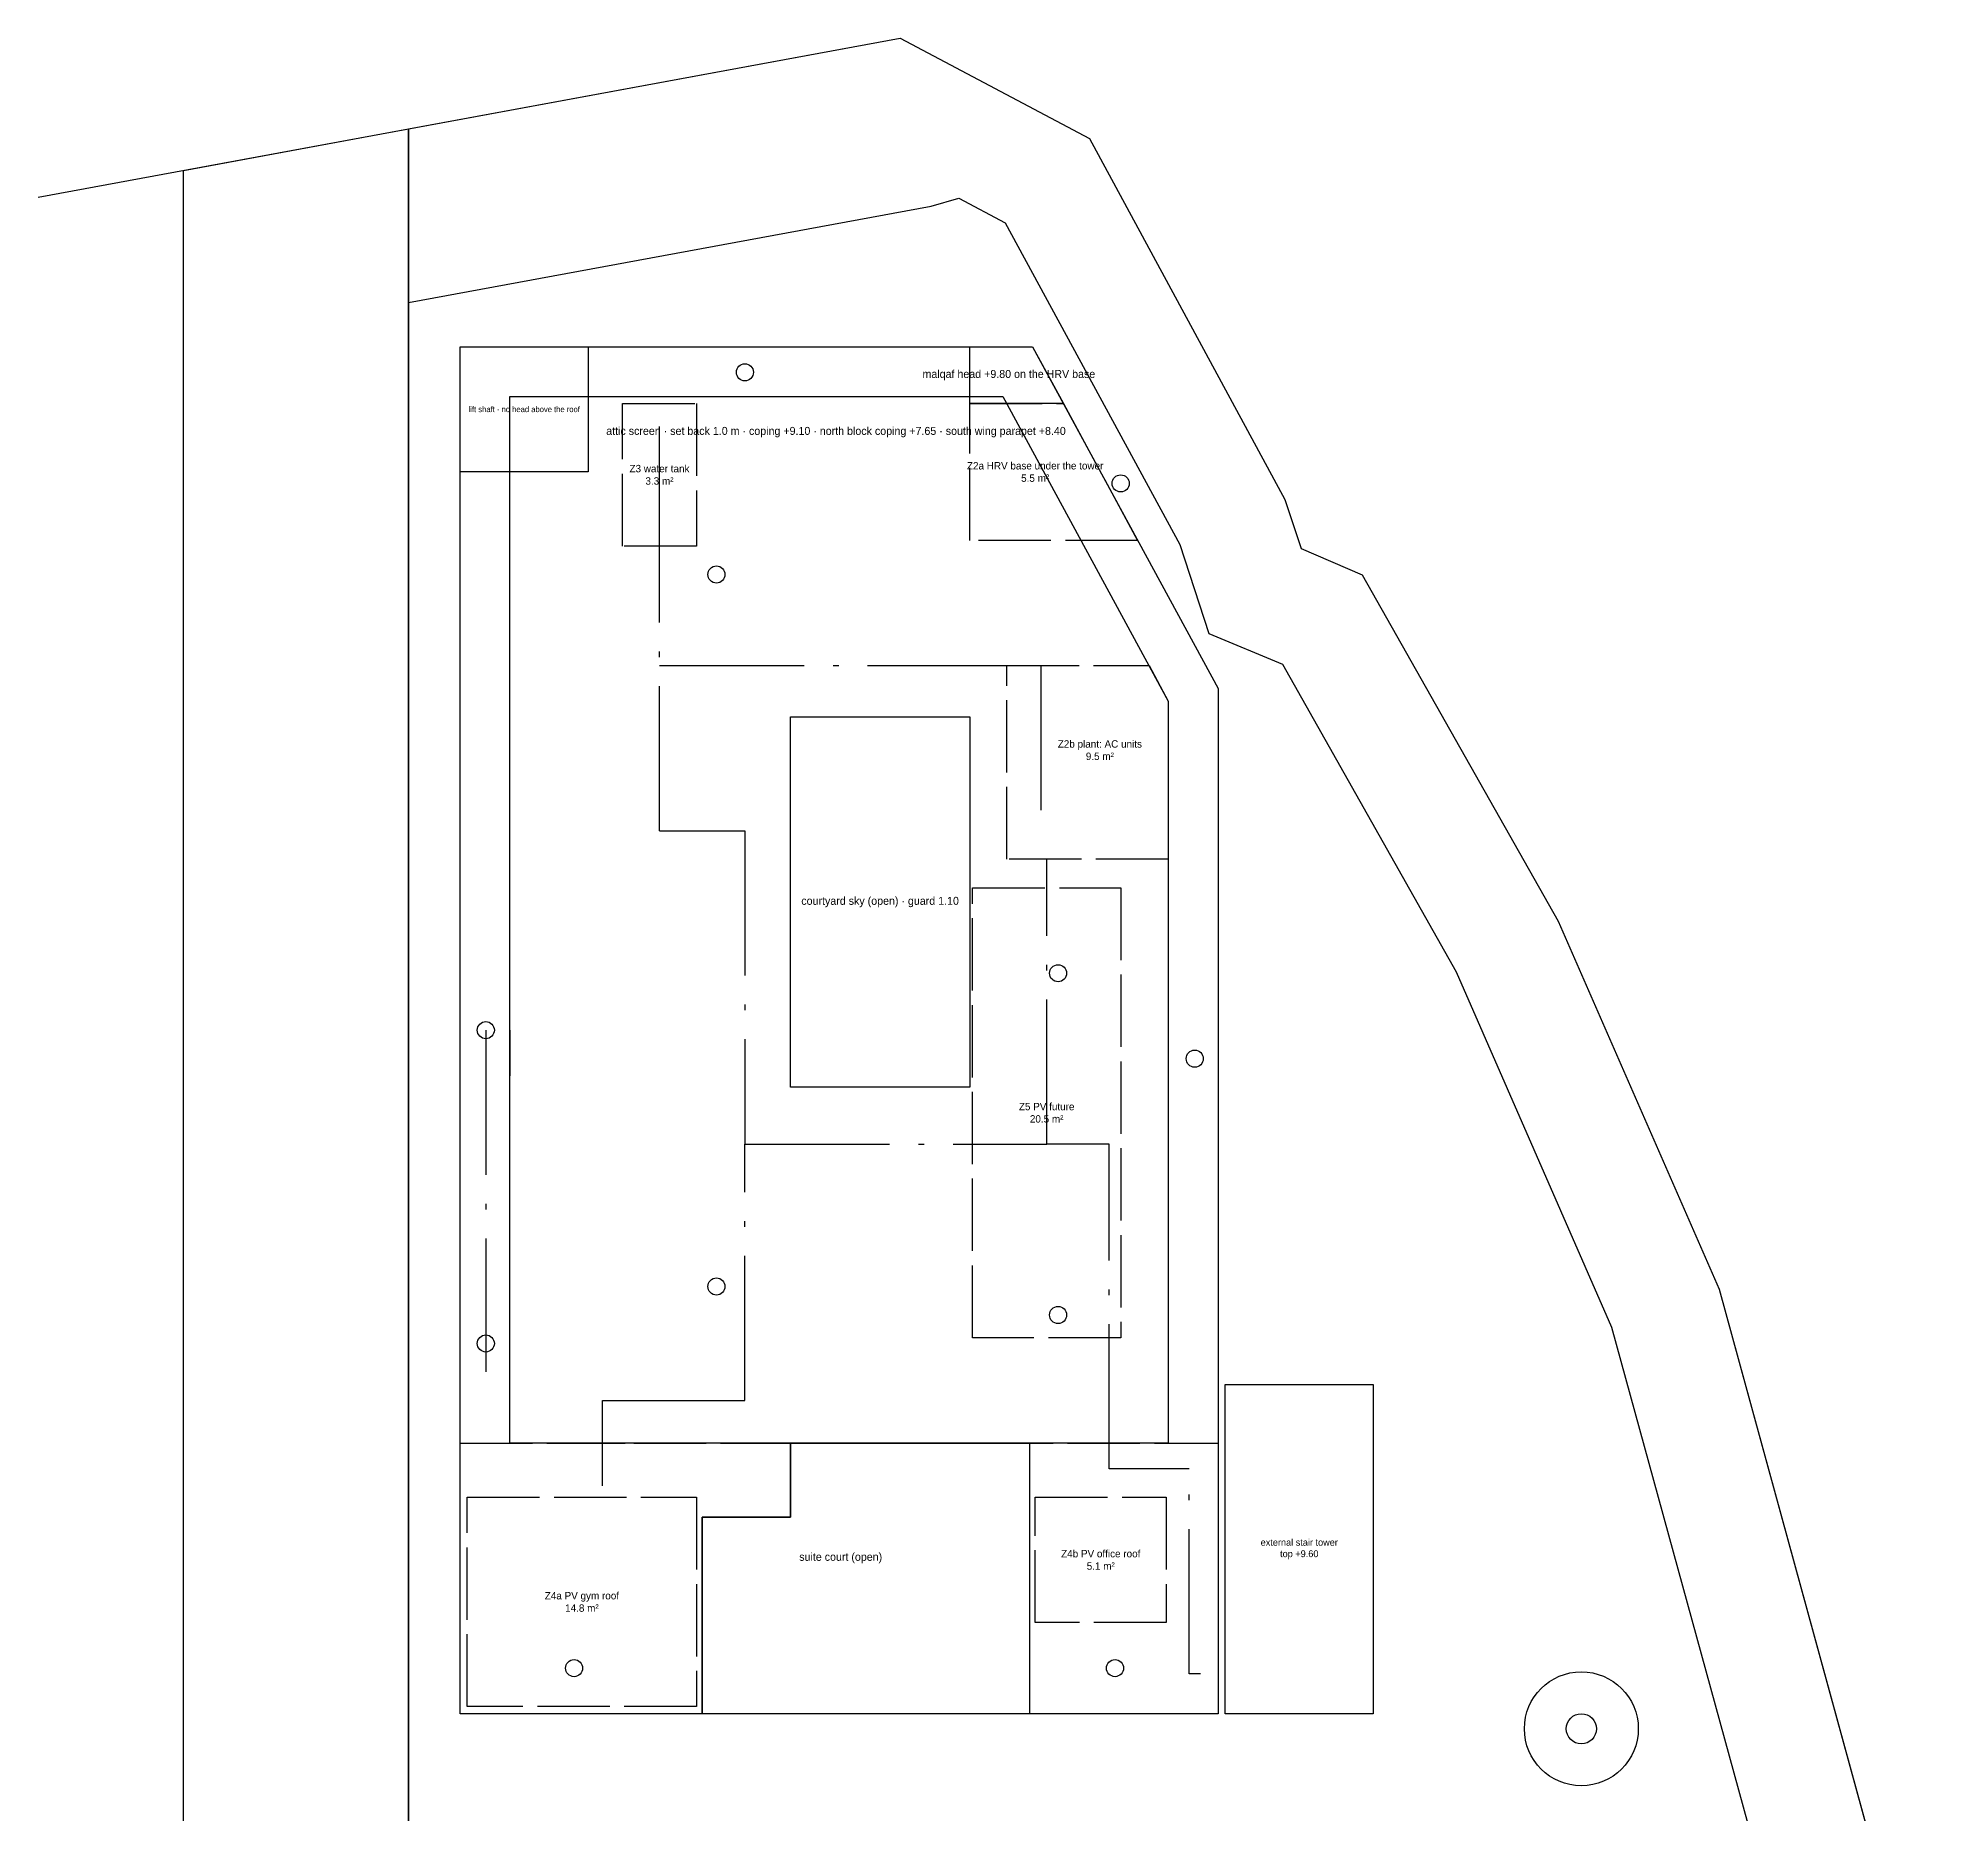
# Model space of a CAD drawing. Header units: metres. Extents: x -6.5 to 29.5, y -47.6 to 1.6.
# Drawn here: x -6.5 to 27.07, y -29.58 to 1.59 of the extents above; entities that cross this region are included whole.
import ezdxf

# ---------------------------------------------------------------- set-up
doc = ezdxf.new("R2010")
doc.units = ezdxf.units.M
doc.linetypes.add('DASHDOT', pattern=[3.556, 2.54, -0.508, 0, -0.508])
doc.linetypes.add('DASHED', pattern=[1.524, 1.27, -0.254])
for name, color, linetype in [('DOORS', 1, 'CONTINUOUS'), ('LABELS', 7, 'CONTINUOUS'), ('ROOF-ATTIC', 30, 'CONTINUOUS'), ('ROOF-DRAINS', 4, 'CONTINUOUS'), ('ROOF-GUARDS', 7, 'CONTINUOUS'), ('ROOF-HOLES', 150, 'CONTINUOUS'), ('ROOF-OUTLINE', 1, 'CONTINUOUS'), ('ROOF-STAIR', 252, 'CONTINUOUS'), ('ROOF-STEP', 1, 'DASHED'), ('ROOF-WALKWAYS', 1, 'DASHDOT'), ('ROOF-ZONES', 40, 'DASHED'), ('SITE-DRIVEWAY', 5, 'CONTINUOUS'), ('SITE-ENVELOPE', 3, 'CONTINUOUS'), ('SITE-LAND', 8, 'CONTINUOUS'), ('SITE-LANE', 7, 'CONTINUOUS'), ('SITE-PALMS', 94, 'CONTINUOUS')]:
    doc.layers.add(name, color=color, linetype=linetype)

msp = doc.modelspace()

# ---------------------------------------------------------------- linework, layer by layer
at = {"layer": 'DOORS'}
for p, q in [((4.21, -4.7), (5.01, -4.7)), ((1.785, -15.825), (1.785, -16.625)), ((3.01, -23.075), (3.81, -23.075)), ((11.91, -23.075), (12.71, -23.075)), ((14.221, -26.725), (14.221, -27.575))]:
    msp.add_line(p, q, dxfattribs=at)
at = {"layer": 'ROOF-ATTIC'}
msp.add_lwpolyline([(1.785, -4.7), (10.441, -4.7), (13.346, -10.047), (13.346, -23.075), (1.785, -23.075)], close=True, dxfattribs=at)
at = {"layer": 'ROOF-DRAINS'}
for centre in [(5.91, -4.275), (12.51, -6.225), (5.41, -7.825), (11.41, -14.825), (1.36, -15.825), (13.81, -16.325), (5.41, -20.325), (11.41, -20.825), (1.36, -21.325), (2.91, -27.025), (12.41, -27.025)]:
    msp.add_circle(centre, 0.15, dxfattribs=at)
at = {"layer": 'ROOF-GUARDS'}
for points in [[(6.71, -10.325), (9.86, -10.325), (9.86, -16.825), (6.71, -16.825), (6.71, -10.325)], [(6.71, -23.075), (6.71, -24.375), (5.16, -24.375), (5.16, -27.825)], [(10.91, -23.075), (10.91, -27.825)]]:
    msp.add_lwpolyline(points, dxfattribs=at)
at = {"layer": 'ROOF-HOLES'}
for points in [[(9.86, -3.825), (10.961, -3.825), (11.504, -4.825), (9.86, -4.825)], [(6.71, -10.325), (9.86, -10.325), (9.86, -16.825), (6.71, -16.825)], [(5.16, -24.375), (6.71, -24.375), (6.71, -23.075), (10.91, -23.075), (10.91, -27.825), (5.16, -27.825)]]:
    msp.add_lwpolyline(points, close=True, dxfattribs=at)
at = {"layer": 'ROOF-OUTLINE'}
msp.add_lwpolyline([(0.91, -3.825), (10.961, -3.825), (14.221, -9.825), (14.221, -27.825), (0.91, -27.825)], close=True, dxfattribs=at)
at = {"layer": 'ROOF-STAIR'}
for points in [[(0.91, -3.825), (3.16, -3.825), (3.16, -6.025), (0.91, -6.025)], [(14.346, -22.045), (16.946, -22.045), (16.946, -27.825), (14.346, -27.825)]]:
    msp.add_lwpolyline(points, close=True, dxfattribs=at)
at = {"layer": 'ROOF-STEP'}
msp.add_lwpolyline([(0.91, -23.075), (14.221, -23.075), (14.221, -27.825), (0.91, -27.825)], close=True, dxfattribs=at)
at = {"layer": 'ROOF-WALKWAYS'}
for points in [[(4.41, -12.325), (4.41, -7.425), (4.41, -5.225)], [(4.41, -9.425), (11.11, -9.425), (11.11, -12.425)], [(4.41, -12.325), (5.91, -12.325), (5.91, -17.825), (11.21, -17.825), (11.21, -12.825)], [(1.36, -15.825), (1.36, -21.825)], [(3.41, -23.825), (3.41, -22.325), (5.91, -22.325), (5.91, -17.825)], [(13.91, -27.125), (13.71, -27.125), (13.71, -23.525), (12.31, -23.525), (12.31, -17.825), (11.21, -17.825)]]:
    msp.add_lwpolyline(points, dxfattribs=at)
at = {"layer": 'ROOF-ZONES'}
for points in [[(3.76, -4.825), (5.06, -4.825), (5.06, -7.325), (3.76, -7.325)], [(9.86, -4.825), (11.504, -4.825), (12.808, -7.225), (9.86, -7.225)], [(10.51, -9.425), (13.008, -9.425), (13.346, -10.047), (13.346, -12.825), (10.51, -12.825)], [(9.91, -13.325), (12.51, -13.325), (12.51, -21.225), (9.91, -21.225)], [(1.035, -24.025), (5.06, -24.025), (5.06, -27.7), (1.035, -27.7)], [(11.01, -24.025), (13.31, -24.025), (13.31, -26.225), (11.01, -26.225)]]:
    msp.add_lwpolyline(points, close=True, dxfattribs=at)
at = {"layer": 'SITE-DRIVEWAY'}
msp.add_lwpolyline([(-3.95, -0.73), (0, 0), (0, -38.86), (-3.95, -39.59)], close=True, dxfattribs=at)
at = {"layer": 'SITE-ENVELOPE'}
msp.add_lwpolyline([(0, -38.86), (0, -3.05), (9.18, -1.36), (9.67, -1.22), (10.48, -1.65), (13.55, -7.3), (14.06, -8.86), (15.35, -9.4), (18.4, -14.8), (21.13, -21.04), (24.77, -34.3)], close=True, dxfattribs=at)
at = {"layer": 'SITE-LAND'}
msp.add_lwpolyline([(0, 0), (8.64, 1.59), (11.96, -0.17), (15.39, -6.51), (15.68, -7.37), (16.75, -7.83), (20.19, -13.91), (23.02, -20.37), (26.74, -33.94), (0, -38.86)], close=True, dxfattribs=at)
at = {"layer": 'SITE-LANE'}
for points in [[(-6.5, -1.2), (8.64, 1.59)], [(8.64, 1.59), (11.96, -0.17), (15.39, -6.51), (15.68, -7.37), (16.75, -7.83), (20.19, -13.91), (23.02, -20.37), (27.07, -35.15)]]:
    msp.add_lwpolyline(points, dxfattribs=at)
at = {"layer": 'SITE-PALMS'}
for radius in [1, 0.265]:
    msp.add_circle((20.6, -28.09), radius, dxfattribs=at)

# ---------------------------------------------------------------- texts
at = {"layer": 'LABELS', "attachment_point": 5}
for s, insert, char_height in [('malqaf head +9.80 on the HRV base', (10.546, -4.325), 0.14), ('lift shaft · no head above the roof', (2.035, -4.925), 0.1), ('attic screen · set back 1.0 m · coping +9.10 · north block coping +7.65 · south wing parapet +8.40', (7.51, -5.325), 0.14), ('Z3 water tank\\P3.3 m²', (4.41, -6.075), 0.13), ('Z2a HRV base under the tower\\P5.5 m²', (11.008, -6.025), 0.13), ('Z2b plant: AC units\\P9.5 m²', (12.144, -10.909), 0.13), ('courtyard sky (open) · guard 1.10', (8.285, -13.575), 0.14), ('Z5 PV future\\P20.5 m²', (11.21, -17.275), 0.13), ('external stair tower\\Ptop +9.60', (15.646, -24.935), 0.12), ('suite court (open)', (7.593, -25.092), 0.14), ('Z4b PV office roof\\P5.1 m²', (12.16, -25.125), 0.13), ('Z4a PV gym roof\\P14.8 m²', (3.048, -25.863), 0.13)]:
    msp.add_mtext(s, dxfattribs=dict(at, insert=insert, char_height=char_height))

doc.saveas('drawing.dxf')
